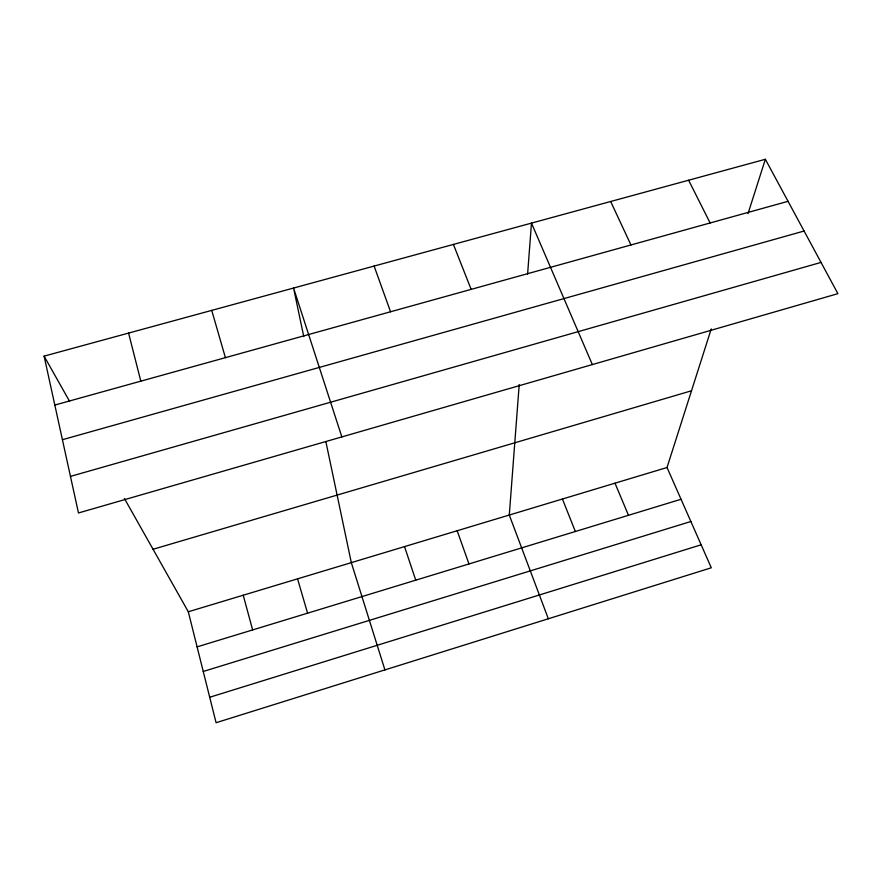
<?xml version="1.0" encoding="UTF-8"?>
<svg xmlns="http://www.w3.org/2000/svg" width="882" height="882" viewBox="0 0 882 882"><rect width="100%" height="100%" fill="white"/><g stroke="black" fill="none" stroke-linecap="round" stroke-linejoin="round"><path stroke-width="1.32" d="M519.211 384.552L509.289 515.044L548.328 618.778M527.601 274.181L531.482 223.113L592.34 364.575M124.417 498.506L188.307 611.766L216.079 722.722L711.3 567.788L667.024 467.504L711.234 328.931M748.013 213.653L765.356 159.278L44.1 356.141L78.476 512.971L837.9 293.662L765.356 159.278M209.707 697.254L701.146 544.8M203.257 671.467L690.871 521.505M197.094 646.87L681.047 499.267M188.307 611.766L667.024 467.504M153.049 549.265L691.51 390.781M70.461 476.39L821.032 262.417M62.424 439.71L804.086 231.029M54.827 405.058L788.045 201.316M44.1 356.141L69.568 401.288M688.622 180.226L710.131 222.97M610.664 201.493L630.95 244.964M614.997 483.182L628.48 515.308M562.429 499.036L575.351 531.504M453.403 244.424L471.153 289.362M374.111 266.066L390.55 311.765M457.185 530.744L468.981 563.951M404.529 546.608L415.742 580.18M341.852 436.91L293.563 288.05L303.772 336.571M384.916 669.901L351.323 562.65L325.91 441.838M297.554 578.846L307.586 613.166M211.735 310.387L225.406 357.651M243.223 595.218L252.638 629.935M128.585 333.076L140.811 381.156"/></g></svg>
